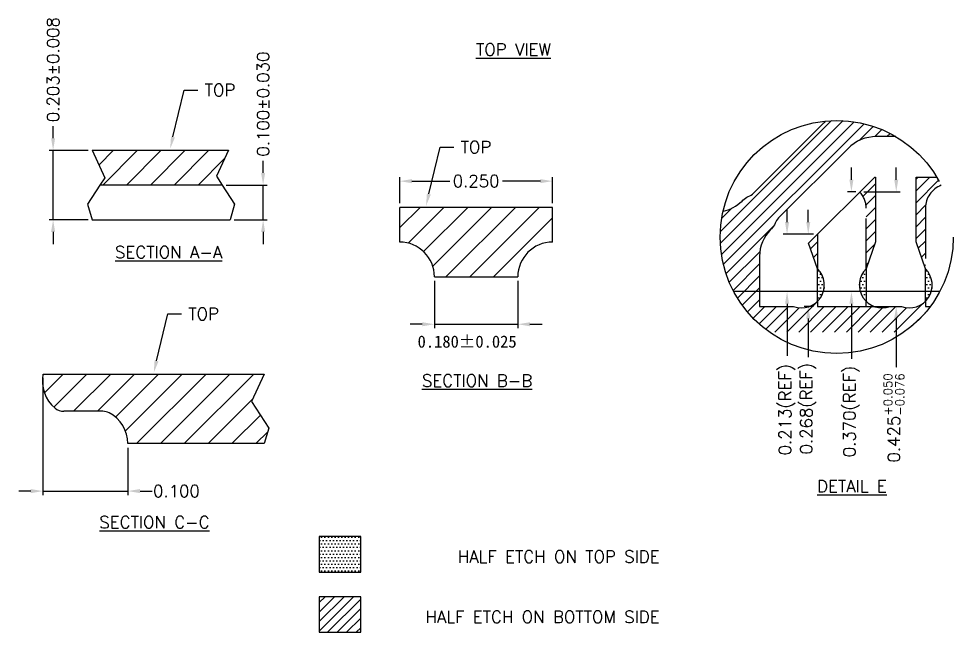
# Model space of a CAD drawing. Extents: x 740.8 to 748.1, y -1.1 to 9.7.
# Drawn here: x 741.2 to 748.13, y -1.1 to 3.45 of the extents above; entities that cross this region are included whole.
import ezdxf
from ezdxf.enums import TextEntityAlignment as Align

# ---------------------------------------------------------------- set-up
doc = ezdxf.new("R2010")
doc.units = 0
doc.header["$LTSCALE"] = 5
doc.header["$MEASUREMENT"] = 0
doc.linetypes.add('CENTER', pattern=[2, 1.25, -0.25, 0.25, -0.25])
doc.linetypes.add('HIDDEN', pattern=[0.375, 0.25, -0.125])
doc.layers.add('1D', color=4, linetype='CONTINUOUS')
doc.layers.add('3D', color=4, linetype='CONTINUOUS')
doc.styles.get("Standard").update_dxf_attribs({"font": 'romans.shx', "bigfont": 'bigfont.shx'})
doc.styles.add('宋体', font='SimSun.ttf')
pattern_1 = [(0, (655.8325869095538, -38.917705984419), (0.0125, 0.025), [0, -0.025])]

msp = doc.modelspace()

# ---------------------------------------------------------------- hatches: boundary and pattern name
at = {"layer": '3D'}
h = msp.add_hatch(dxfattribs=at)
h.set_pattern_fill('ANSI31', color=256, scale=0.5, style=0)
h.set_pattern_definition([(45, (749.918811832262, 6.098217093729715), (-0.0441941738241592, 0.0441941738241592), [])])
h.paths.add_polyline_path([(747.34825251538, 2.49095408210951, -0.1989123673799221), (747.5603845497369, 2.578822047753817), (747.7025782919997, 2.578822047753817, 0.1580226152829448), (747.182139068579, 2.694160798377879, -0.0218888558373081), (747.164404752274, 2.674801845217416), (746.649940747033, 2.160337839976136, -0.1031479622710224), (746.6089580292969, 2.133497257869294, 0.1031479616634343), (746.5679753117868, 2.106656675980332), (746.5621507848309, 2.100832149023688, -0.1458817973035398), (746.421422384698, 2.024739722935237, 0.0557729634962396), (746.400045045151, 1.83368978263303, 0.1224712396392467), (746.5007244630951, 1.428822047753783), (746.6922727179181, 1.428822047753783), (746.6922727179181, 1.690710215932142, -0.1989123673826223), (746.7742828191878, 1.888700114666505), (746.7801073461441, 1.894524641622808, 0.1031479616634247), (746.8069479280337, 1.935507359133168, -0.1031479622710198), (746.83378851014, 1.976490076868515)])
h.paths.add_polyline_path([(747.9587743330121, 1.318822047755702), (747.9222727179169, 1.318822047755702), (747.922272717918, 1.356998473488488, -0.2923022976503371), (747.7446241407558, 1.318822047755531), (747.65992129508, 1.31882204775519, -0.292302297650451), (747.482272717918, 1.356998473488488), (747.4822727179189, 1.318822047755531), (747.1222727179166, 1.318822047755702), (747.1222727179181, 1.356998473488602, -0.29230229765071), (746.9446241407549, 1.318822047755531), (746.6922727179181, 1.318822047755531), (746.6922727179181, 1.428822047753783), (746.5007244630951, 1.428822047753783, 0.117039330222182), (746.7640975944, 1.128822047753601), (747.7647890215328, 1.128822047753601, 0.0790228510408129)])
h.paths.add_polyline_path([(748.0390341575189, 2.21734766740451, 0.0202726853444804), (748.005416737522, 2.278822047753749), (747.8522727179168, 2.278822047753749), (747.8522727179168, 1.798822047753901), (747.922272717918, 1.596736678510296), (747.922272717918, 2.048822047753731, -0.3125742446948924)])
h.paths.add_polyline_path([(747.5522727179182, 2.278822047753919), (747.5464367965648, 2.278822047753919), (747.4364367965659, 2.168822047755725, -0.1844830881420947), (747.482272717918, 2.048822047753731), (747.482272717918, 1.596736678510296), (747.5522727179191, 1.798822047753901)], flags=17)
h.paths.add_polyline_path([(747.1222727179181, 1.854657969108131), (747.0559167415108, 1.78830199270186), (747.1222727179181, 1.596736678510808)], flags=17)
h = msp.add_hatch(dxfattribs=at)
h.set_pattern_fill('ANSI31', color=256, style=0)
h.set_pattern_definition([(45, (751.0384793424219, 26.99168287350492), (-0.0883883476483184, 0.0883883476483185), [])])
h.paths.add_polyline_path([(742.665066127666, 2.284100436927133), (742.7072637058811, 2.219089668714218), (741.8019085807308, 2.219089668714218), (741.8369748158888, 2.273113690527225), (741.742851473399, 2.476691626124306), (742.7541097973958, 2.476691626125102)])
h = msp.add_hatch(dxfattribs=at)
h.set_pattern_fill('ANSI31', color=256, style=0)
h.set_pattern_definition([(45, (750.9958105349028, 26.55249919589892), (-0.0883883476483184, 0.0883883476483185), [])])
h.paths.add_polyline_path([(744.0241327310291, 2.053818073168713), (744.0241327310291, 1.7962397435968, -0.4142135623730951), (744.2817110606, 1.538661414025682), (744.899899051571, 1.538661414025682, -0.4142135623731597), (745.1574773811419, 1.7962397435968), (745.1574773811419, 2.053818073168031)])
h = msp.add_hatch(dxfattribs=at)
h.set_pattern_fill('DOTS', color=256, scale=0.4, style=0)
h.set_pattern_definition(pattern_1)
h.paths.add_polyline_path([(747.1222727179181, 1.596736678510296), (747.1222727179181, 1.428822047753783), (747.1652858028078, 1.428822047753783, 0.2765370364789407)])
h.paths.add_polyline_path([(747.1652858028078, 1.428822047753783), (747.1222727179181, 1.428822047753783), (747.1222727179181, 1.356998473488602, 0.126045352007332)])
h.paths.add_polyline_path([(747.482272717918, 1.428822047753783), (747.4392596330277, 1.428822047753783, 0.1260453520076225), (747.482272717918, 1.356998473488488)])
h.paths.add_polyline_path([(747.4822727179168, 1.596736678510524, 0.2765370364795983), (747.439259633027, 1.428822047753783), (747.482272717918, 1.428822047753783)])
h.paths.add_polyline_path([(747.922272717918, 1.596736678510296), (747.922272717918, 1.428822047753783), (747.965285802808, 1.428822047753783, 0.27653703647904)])
h.paths.add_polyline_path([(747.965285802808, 1.428822047753783), (747.922272717918, 1.428822047753783), (747.922272717918, 1.356998473488488, 0.1260453520077316)])
h = msp.add_hatch(dxfattribs=at)
h.set_pattern_fill('ANSI31', color=256, style=0)
h.set_pattern_definition([(45, (746.4040749758569, 25.3149184783872), (-0.0883883476483184, 0.0883883476483185), [])])
edge = h.paths.add_edge_path()
edge.add_arc((741.5329148675971, 0.6412556647317161), 0.0999999999999658, 230.1313975463408, 269.9999999999674)
edge.add_line((741.5329148675957, 0.5412556647317502), (741.823672335274, 0.5412556647317502))
edge.add_line((741.823672335274, 0.5412556647317502), (741.8236739002789, 0.5412556647194151))
edge.add_arc((741.8236726974469, 0.4412571490224196), 0.0999985157042895, 62.58165404708478, 89.99931081745211, ccw=False)
edge.add_arc((741.7511105362119, 0.3013781638398996), 0.2575783295712422, 1.6942749425652437e-09, 62.58186144629252, ccw=False)
edge.add_line((742.008688865784, 0.3013781638474029), (743.019639559827, 0.3013781638467776))
edge.add_line((743.019639559827, 0.3013781638467776), (743.0534904260678, 0.4161839463524189))
edge.add_line((743.0534904260678, 0.4161839463524189), (742.9257557485998, 0.6129755600177305))
edge.add_line((742.9257557485998, 0.6129755600177305), (743.0198704578828, 0.8165348229832147))
edge.add_line((743.0198704578828, 0.816534822983101), (741.3791538675079, 0.8165348229824189))
edge.add_arc((741.637500723105, 0.7664767897490492), 0.2631518658265313, 169.0340915227683, 230.1311831073248)
h = msp.add_hatch(dxfattribs=at)
h.set_pattern_fill('DOTS', color=256, scale=0.4, style=0)
h.set_pattern_definition(pattern_1)
h.paths.add_polyline_path([(743.42684816023, -0.3868487215459026), (743.42684816023, -0.6510839989456941), (743.7353400552149, -0.6510839989456941), (743.7353400552149, -0.3868487215459026)])
h = msp.add_hatch(dxfattribs=at)
h.set_pattern_fill('ANSI31', color=256, scale=0.4, style=0)
h.set_pattern_definition([(45, (744.863769152988, 5.509244880134644), (-0.0353553390593274, 0.0353553390593274), [])])
h.paths.add_polyline_path([(743.42684816023, -0.8338488708412228), (743.42684816023, -1.098084148240786), (743.7353400552149, -1.098084148240786), (743.7353400552149, -0.8338488708412228)])

# ---------------------------------------------------------------- linework, layer by layer
at = {"layer": '1D', "color": 2, "linetype": 'CENTER', "ltscale": 0.8}
msp.add_circle((747.264443307966, 1.83368978263303), 0.8643982628153865, dxfattribs=at)
at = {"layer": '3D'}
for p, q in [((742.343048115318, 2.575651373441814), (742.4257186792609, 2.923648505266896)), ((742.4257186792609, 2.923648505266896), (742.5277765915288, 2.923648505266896)), ((741.4543510632668, 2.566192174450691), (741.4543510632668, 2.656192174450836)), ((744.2403186539868, 2.15282507616672), (744.32298921793, 2.500822207991632)), ((744.32298921793, 2.500822207991632), (744.4250471301979, 2.500822207991632)), ((741.7130823926346, 2.476192174450716), (741.4243510632668, 2.476192174450716)), ((741.4543510632668, 1.961487711319421), (741.4543510632668, 2.476192174450716)), ((743.0114632427819, 2.309089668714022), (743.0114632427819, 2.399089668714111)), ((747.37345438087, 2.258822047755643), (747.37345438087, 2.348822047755732)), ((747.7056478739427, 2.258822047755643), (747.7056478739427, 2.348822047755732)), ((742.7372637058829, 2.219089668714104), (743.0414632427819, 2.219089668714104)), ((743.0114632427819, 1.961487711300833), (743.0114632427819, 2.219089668714104)), ((744.0241327310291, 2.083818073168743), (744.0241327310291, 2.278091203104622)), ((744.1141327310279, 2.248091203104593), (744.3958050560848, 2.248091203104593)), ((745.067477381142, 2.248091203104593), (744.7858050560848, 2.248091203104593)), ((745.1574773811419, 2.08381807316806), (745.1574773811419, 2.278091203104622)), ((747.4064367965659, 2.168822047755611), (747.34345438087, 2.168822047755611)), ((747.4664367965657, 2.168822047755611), (747.7356478739441, 2.168822047755611)), ((746.8961454508469, 1.94465796910822), (746.8961454508469, 2.034657969108195)), ((747.0531766337999, 1.94465796910822), (747.0531766337999, 2.034657969108195)), ((741.7130823926346, 1.961487711319421), (741.4243510632668, 1.961487711319421)), ((742.7963208132127, 1.961487711300833), (743.0414632427819, 1.961487711300833)), ((741.4543510632668, 1.871487711319332), (741.4543510632668, 1.781487711319414)), ((743.0114632427819, 1.871487711300915), (743.0114632427819, 1.781487711300826)), ((747.0922727179181, 1.854657969108302), (746.866145450847, 1.854657969108302)), ((747.0922727179181, 1.854657969108302), (747.0231766338, 1.854657969108302)), ((744.2817110606, 1.508661414025709), (744.2817110606, 1.156842873536618)), ((744.899899051571, 1.508661414025709), (744.899899051571, 1.156842873536618)), ((747.0922727179181, 1.428822047753612), (746.866145450847, 1.428822047753612)), ((747.4064367965659, 1.428822047755431), (747.34345438087, 1.428822047755431)), ((746.8961454508469, 1.338822047753637), (746.8961454508469, 0.9512888637155469)), ((747.0922727179181, 1.318822047755872), (747.0231766338, 1.318822047755872)), ((747.37345438087, 1.3388220477554), (747.37345438087, 0.9297460946515343)), ((747.4664367965657, 1.318822047757521), (747.7356478739441, 1.318822047757521)), ((742.2214108238308, 0.9152443586548884), (742.3040813877739, 1.263241490479913)), ((742.3040813877739, 1.263241490479913), (742.4061393000429, 1.263241490479913)), ((744.1917110606, 1.186842873536534), (744.1017110605998, 1.186842873536534)), ((744.2817110606, 1.186842873536534), (744.899899051571, 1.186842873536534)), ((744.989899051571, 1.186842873536534), (745.0798990515709, 1.186842873536534)), ((747.0531766337999, 1.228822047755897), (747.0531766337999, 0.9432026331692782)), ((747.7056478739427, 1.228822047757546), (747.7056478739427, 0.8681887195884314)), ((747.7056478739427, 0.8639535593040363), (747.7056478739427, 0.8639535593040363)), ((741.3791538675079, 0.7897057180688876), (741.3791538675079, -0.0807378439752142)), ((742.008688865784, 0.2713781638477144), (742.008688865784, -0.0807378439752142)), ((741.2891538675077, -0.0507378439751847), (741.1991538675079, -0.0507378439751847)), ((741.379788508265, -0.0507378439751847), (742.008688865784, -0.0507378439751847)), ((742.0986888657839, -0.0507378439751847), (742.1886888657829, -0.0507378439751847))]:
    msp.add_line(p, q, dxfattribs=at)
at = {"layer": '3D', "color": 7}
for p, q in [((741.7428514734008, 2.476691626124193), (742.754109797398, 2.476691626124875)), ((741.7428514734008, 2.476691626124875), (741.8369748158907, 2.273113690527111)), ((742.754109797398, 2.476691626124875), (742.6650661276678, 2.284100436927019)), ((741.801908580733, 2.219089668714104), (741.709228421232, 2.076304025030822)), ((741.8369748158907, 2.273113690527111), (741.801908580733, 2.219089668714104)), ((742.707263705883, 2.219089668714104), (741.801908580733, 2.219089668714104)), ((742.6650661276678, 2.284100436927019), (742.707263705883, 2.219089668714104)), ((742.707263705883, 2.219089668714104), (742.799943865384, 2.076304025030822)), ((741.709228421232, 2.076304025030822), (741.743082392637, 1.961487711311008)), ((742.799943865384, 2.076304025030822), (742.7660898939789, 1.961487711311008)), ((744.0241327310291, 1.7962397435968), (744.0241327310291, 2.053818073168031)), ((745.1574773811419, 2.053818073168031), (744.0241327310291, 2.053818073168713)), ((745.1574773811419, 1.7962397435968), (745.1574773811419, 2.053818073168031)), ((741.7430823926348, 1.961487711319421), (742.7663208132137, 1.961487711300833)), ((747.1222727179181, 1.356998473488602), (747.1222727179181, 1.596736678510296)), ((747.4822727179168, 1.596736678510524), (747.482272717918, 1.356998473488602)), ((747.922272717918, 1.356998473488602), (747.922272717918, 1.596736678510296)), ((744.2817110606, 1.538661414025682), (744.899899051571, 1.538661414025682)), ((741.3797570759839, 0.8165348229825325), (743.0198704578828, 0.816534822983101)), ((743.0198704578847, 0.8165348229875917), (742.9257557485998, 0.6129755600177305)), ((742.9257557485998, 0.6129755600177305), (743.0534904260678, 0.4161839463524189)), ((741.8236723352476, 0.5412556647317502), (741.5329148675957, 0.5412556647317502)), ((743.0534904260678, 0.4161839463524189), (743.019639559827, 0.3013781638468913)), ((743.0198704578828, 0.3013781638467776), (742.008688865784, 0.3013781638474029)), ((743.42684816023, -0.3868487215459026), (743.42684816023, -0.6510839989456941)), ((743.7353400552149, -0.3868487215459026), (743.42684816023, -0.3868487215459026)), ((743.7353400552149, -0.6510839989456941), (743.7353400552149, -0.3868487215459026)), ((743.42684816023, -0.6510839989456941), (743.7353400552149, -0.6510839989456941)), ((743.42684816023, -0.8338488708412228), (743.42684816023, -1.098084148240786)), ((743.7353400552149, -0.8338488708412228), (743.42684816023, -0.8338488708412228)), ((743.7353400552149, -1.098084148240786), (743.7353400552149, -0.8338488708412228)), ((743.42684816023, -1.098084148240786), (743.7353400552149, -1.098084148240786))]:
    msp.add_line(p, q, dxfattribs=at)
for points in [[(746.4214223848028, 2.024739722957292, 0.1458817972052762), (746.5621507848309, 2.100832149023688), (746.5679753117868, 2.106656675980332, -0.1031479619677401), (746.6089580294318, 2.133497257922272, 0.1031479619667166), (746.649940747033, 2.160337839976136), (747.164404752274, 2.674801845217416, 0.0218888558572659), (747.182139068595, 2.694160798396296, 0.0218888558572659)], [(747.7025782919997, 2.578822047753817), (747.5603845497369, 2.578822047753817, 0.1989123673799221), (747.34825251538, 2.49095408210951), (746.83378851014, 1.976490076868515, 0.1031479619667161), (746.806947928086, 1.93550735926783, -0.1031479619677284), (746.7801073461441, 1.894524641622808), (746.7742828191878, 1.888700114666505, 0.1989123673826223), (746.6922727179181, 1.690710215932142), (746.6922727179181, 1.318822047755531), (746.9446241407549, 1.318822047755531, 0.8079315187688237), (747.1222727179181, 1.596736678510296), (747.0559167415108, 1.78830199270186), (747.5464367965648, 2.278822047753919), (747.5522727179182, 2.278822047753919), (747.5522727179191, 1.798822047753901), (747.482272717918, 1.596736678510296, 0.8079315187689486), (747.65992129508, 1.31882204775519), (747.7446241407558, 1.318822047755531, 0.8079315187691397), (747.922272717918, 1.596736678510296), (747.8522727179168, 1.798822047753901), (747.8522727179168, 2.278822047753749), (748.005416737522, 2.278822047753749)]]:
    msp.add_lwpolyline(points, format="xyb", dxfattribs=at)
at = {"layer": '3D', "linetype": 'HIDDEN', "ltscale": 0.3}
for points in [[(747.482272717918, 1.596736678510296), (747.482272717918, 2.048822047753731, 0.1844830881419774), (747.4364367965659, 2.168822047755611, 0.1756740463725761)], [(748.0390341575308, 2.217347667409114, 0.3125742447147167), (747.922272717918, 2.048822047753731), (747.922272717918, 1.596736678510296)]]:
    msp.add_lwpolyline(points, format="xyb", dxfattribs=at)
for points in [[(747.1222727179181, 1.854657969108302), (747.1222727179181, 1.596736678510296)], [(747.1222727179181, 1.356998473488602), (747.1222727179166, 1.318822047755702), (747.4822727179189, 1.318822047755531), (747.482272717918, 1.356998473488602)], [(747.922272717918, 1.356998473488602), (747.9222727179169, 1.318822047755702), (747.9587743330121, 1.318822047755702)]]:
    msp.add_lwpolyline(points, dxfattribs=at)
at = {"layer": '3D', "color": 2, "linetype": 'CENTER', "ltscale": 1.199999999999999}
msp.add_lwpolyline([(748.0281621528379, 1.428822047753783), (746.5007244630951, 1.428822047753783)], dxfattribs=at)
at = {"layer": '3D', "color": 7}
for centre, radius, start, end in [((744.0241327310291, 1.538661414025682), 0.2575783295712491, 0, 90), ((745.1574773811419, 1.538661414025682), 0.2575783295712491, 90, 180), ((741.637500723105, 0.7664767897490492), 0.2631518658265401, 169.034091522779, 230.131051672082), ((741.5329148675957, 0.6412556647317161), 0.1, 230.1310516720842, 270), ((741.8236723352476, 0.4412556647317274), 0.1, 62.5818614463002, 90), ((741.7511105362119, 0.3013781638398996), 0.2575783295712491, 0, 62.5818614463002)]:
    msp.add_arc(centre, radius, start, end, dxfattribs=at)
at = {"layer": '3D'}
for points in [[(741.4393510632669, 2.566192174450691), (741.4693510632669, 2.566192174450691), (741.4543510632668, 2.476192174450716)], [(742.357641963252, 2.572184443606886), (742.3222465363089, 2.488088285838102), (742.3284542673837, 2.5791183032768)], [(742.996463242782, 2.309089668714022), (743.026463242782, 2.309089668714022), (743.0114632427819, 2.219089668714104)], [(744.1141327310279, 2.263091203104522), (744.1141327310279, 2.23309120310455), (744.0241327310291, 2.248091203104593)], [(745.067477381142, 2.263091203104522), (745.067477381142, 2.23309120310455), (745.1574773811419, 2.248091203104593)], [(747.35845438087, 2.258822047755643), (747.3884543808701, 2.258822047755643), (747.37345438087, 2.168822047755611)], [(747.690647873944, 2.258822047755643), (747.7206478739439, 2.258822047755643), (747.7056478739427, 2.168822047755611)], [(744.2549125019211, 2.149358146331735), (744.2195170749767, 2.065261988562895), (744.2257248060528, 2.156292006001706)], [(741.4393510632669, 1.871487711319332), (741.4693510632669, 1.871487711319332), (741.4543510632668, 1.961487711319421)], [(742.996463242782, 1.871487711300915), (743.026463242782, 1.871487711300915), (743.0114632427819, 1.961487711300833)], [(746.8811454508468, 1.94465796910822), (746.9111454508468, 1.94465796910822), (746.8961454508469, 1.854657969108302)], [(747.0381766338008, 1.94465796910822), (747.0681766338, 1.94465796910822), (747.0531766337999, 1.854657969108302)], [(746.8811454508468, 1.338822047753637), (746.9111454508468, 1.338822047753637), (746.8961454508469, 1.428822047753612)], [(747.35845438087, 1.3388220477554), (747.3884543808701, 1.3388220477554), (747.37345438087, 1.428822047755431)], [(747.0381766338008, 1.228822047755897), (747.0681766338, 1.228822047755897), (747.0531766337999, 1.318822047755872)], [(747.690647873944, 1.228822047757546), (747.7206478739439, 1.228822047757546), (747.7056478739427, 1.318822047757521)], [(744.1917110606, 1.201842873536634), (744.1917110606, 1.171842873536718), (744.2817110606, 1.186842873536534)], [(744.989899051571, 1.201842873536634), (744.989899051571, 1.171842873536718), (744.899899051571, 1.186842873536534)], [(742.2360046717661, 0.9117774288200166), (742.2006092448221, 0.8276812710512331), (742.2068169758976, 0.9187112884898738)], [(741.2891538675077, -0.0357378439750846), (741.2891538675077, -0.0657378439751142), (741.3791538675079, -0.0507378439751847)], [(742.0986888657839, -0.0357378439750846), (742.0986888657839, -0.0657378439751142), (742.008688865784, -0.0507378439751847)]]:
    msp.add_solid(points, dxfattribs=at)

# ---------------------------------------------------------------- texts
for s, p in [('0.203±0.008', (741.4993510632669, 2.685487343590125)), ('0.100±0.030', (743.0564632427819, 2.429937042024789))]:
    msp.add_text(s, height=0.09, rotation=90, dxfattribs=at).set_placement(p)
at = {"layer": '3D', "style": '宋体'}
msp.add_text('0.180±0.025', height=0.09, dxfattribs=at).set_placement((744.156616473768, 1.013154886574056))
at = {"layer": '3D'}
for s, p in [('HALF ETCH ON TOP SIDE', (745.9509210447447, -0.5366275812291974)), ('HALF ETCH ON BOTTOM SIDE', (745.9509210447447, -0.9836277305244038))]:
    msp.add_text(s, height=0.09, dxfattribs=at).set_placement(p, align=Align.MIDDLE_RIGHT)
at = {"layer": '3D', "char_height": 0.09, "attachment_point": 5}
for s, insert in [('{\\LTOP VIEW}', (744.8675519132329, 3.223834621285618)), ('\\A1;TOP', (742.6918697959891, 2.923648505266896)), ('\\A1;TOP', (744.5891403346579, 2.500822207991632)), ('\\A1;0.250', (744.590805056085, 2.248091203104593)), ('\\A1;{\\LSECTION A-A}', (742.3108435924217, 1.721330257647309)), ('\\A1;TOP', (742.5702325045029, 1.263241490479913)), ('\\A1;{\\LSECTION B-B}', (744.5980450451968, 0.768388446230631)), ('\\A1;{\\LDETAIL E}', (747.3768399800958, -0.0142454758077406)), ('0.100', (742.368688865784, -0.0507378439751847)), ('\\A1;{\\LSECTION C-C}', (742.2061919727078, -0.2818604808254008))]:
    msp.add_mtext(s, dxfattribs=dict(at, insert=insert))
at = {"layer": '3D', "char_height": 0.09, "attachment_point": 5, "rotation": 90}
for s, insert in [('\\A1;0.213(REF)', (746.8961454508469, 0.5537888637155107)), ('\\A1;0.268(REF)', (747.0531766337999, 0.5607026331692851)), ('\\A1;0.370(REF)', (747.37345438087, 0.539746094651548)), ('\\A1;0.425{\\H0.7x;\\S+0.050^ -0.076;}', (747.6882402337828, 0.4914984898733224))]:
    msp.add_mtext(s, dxfattribs=dict(at, insert=insert))

doc.saveas('drawing.dxf')
